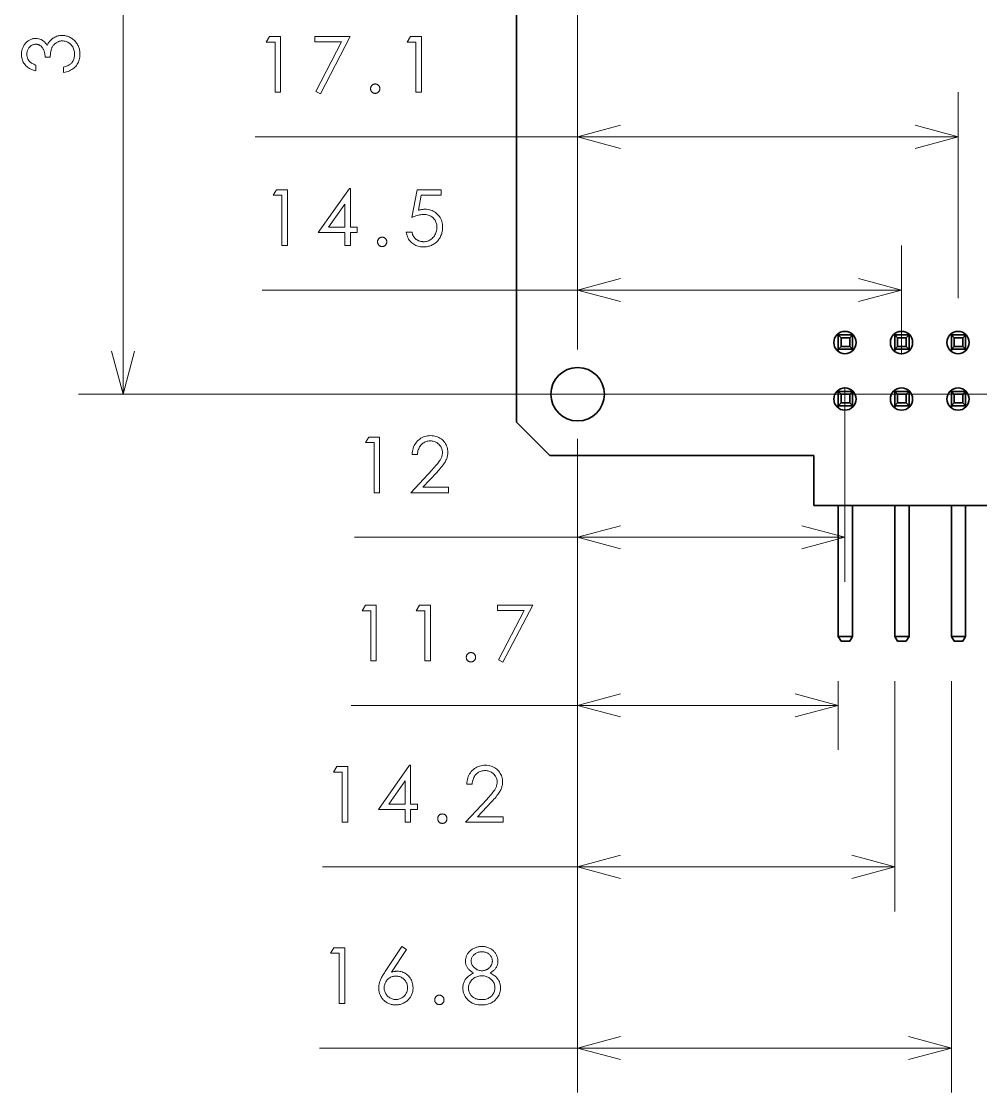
# Model space of a CAD drawing. Extents: x 33 to 237, y 66 to 156.
# Drawn here: x 32.85 to 75.91, y 65.75 to 113.86 of the extents above; entities that cross this region are included whole.
import ezdxf

# ---------------------------------------------------------------- set-up
doc = ezdxf.new("R2010")
doc.units = 0

msp = doc.modelspace()

# ---------------------------------------------------------------- linework, layer by layer
at = {"color": 7, "lineweight": 13}
for p, q in [((57.819054, 99.121162), (57.819054, 145.133728)), ((37.412617, 97.121162), (37.412617, 130.12117)), ((57.819054, 99.121162), (57.819054, 110.680298)), ((74.899048, 101.44117), (74.899048, 110.680298)), ((43.347679, 108.680298), (74.899048, 108.680298)), ((57.819054, 99.121162), (57.819054, 103.79953)), ((72.359055, 98.901169), (72.359055, 103.79953)), ((43.660446, 101.79953), (72.359055, 101.79953)), ((69.819054, 97.44117), (69.819054, 88.696457)), ((88.338364, 97.121162), (35.412617, 97.121162)), ((57.819054, 95.121162), (57.819054, 88.696457)), ((57.819054, 95.121162), (57.819054, 81.141975)), ((57.819054, 95.121162), (57.819054, 73.89183)), ((57.819054, 95.121162), (57.819054, 65.753128)), ((47.79607, 90.696457), (69.819054, 90.696457)), ((69.519051, 84.237671), (69.519051, 81.141975)), ((72.059052, 84.237671), (72.059052, 73.89183)), ((74.599052, 84.237671), (74.599052, 65.753128)), ((47.647324, 83.141975), (69.519051, 83.141975)), ((46.361282, 75.89183), (72.059052, 75.89183)), ((46.227859, 67.753128), (74.599052, 67.753128))]:
    msp.add_line(p, q, dxfattribs=at)
at = {"color": 7, "lineweight": 35}
for p, q in [((55.069046, 132.37117), (55.069054, 95.871162)), ((69.519051, 99.781166), (69.519051, 99.141167)), ((69.644051, 99.656166), (69.519051, 99.781166)), ((70.15905, 99.781166), (69.519051, 99.781166)), ((69.644051, 99.656166), (69.644051, 99.266167)), ((70.03405, 99.656166), (69.644051, 99.656166)), ((70.03405, 99.656166), (70.15905, 99.781166)), ((70.03405, 99.266167), (70.03405, 99.656166)), ((70.15905, 99.141167), (70.15905, 99.781166)), ((72.059052, 99.781166), (72.059052, 99.141167)), ((72.184052, 99.656166), (72.059052, 99.781166)), ((72.699051, 99.781166), (72.059052, 99.781166)), ((72.184052, 99.656166), (72.184052, 99.266167)), ((72.574051, 99.656166), (72.184052, 99.656166)), ((72.574051, 99.656166), (72.699051, 99.781166)), ((72.574051, 99.266167), (72.574051, 99.656166)), ((72.699051, 99.141167), (72.699051, 99.781166)), ((74.599052, 99.781166), (74.599052, 99.141167)), ((74.724052, 99.656166), (74.599052, 99.781166)), ((75.239052, 99.781166), (74.599052, 99.781166)), ((74.724052, 99.656166), (74.724052, 99.266167)), ((75.114052, 99.656166), (74.724052, 99.656166)), ((75.114052, 99.656166), (75.239052, 99.781166)), ((75.114052, 99.266167), (75.114052, 99.656166)), ((75.239052, 99.141167), (75.239052, 99.781166)), ((69.644051, 99.266167), (69.519051, 99.141167)), ((69.519051, 99.041161), (69.519051, 99.141167)), ((69.519051, 99.141167), (70.15905, 99.141167)), ((69.644051, 99.266167), (70.03405, 99.266167)), ((70.03405, 99.266167), (70.15905, 99.141167)), ((70.15905, 99.074547), (70.15905, 99.141167)), ((72.184052, 99.266167), (72.059052, 99.141167)), ((72.059052, 99.041161), (72.059052, 99.141167)), ((72.059052, 99.141167), (72.699051, 99.141167)), ((72.184052, 99.266167), (72.574051, 99.266167)), ((72.574051, 99.266167), (72.699051, 99.141167)), ((72.699051, 99.074547), (72.699051, 99.141167)), ((74.724052, 99.266167), (74.599052, 99.141167)), ((74.599052, 99.041161), (74.599052, 99.141167)), ((74.599052, 99.141167), (75.239052, 99.141167)), ((74.724052, 99.266167), (75.114052, 99.266167)), ((75.114052, 99.266167), (75.239052, 99.141167)), ((75.239052, 99.074547), (75.239052, 99.141167)), ((69.519051, 96.501167), (69.519051, 97.301163)), ((69.519051, 97.241165), (69.519051, 96.601166)), ((69.644051, 97.116165), (69.519051, 97.241165)), ((70.15905, 97.241165), (69.519051, 97.241165)), ((70.03405, 97.116165), (70.15905, 97.241165)), ((70.15905, 97.241165), (70.15905, 97.267776)), ((70.15905, 96.601166), (70.15905, 97.241165)), ((72.059052, 96.501167), (72.059052, 97.301163)), ((72.059052, 97.241165), (72.059052, 96.601166)), ((72.184052, 97.116165), (72.059052, 97.241165)), ((72.699051, 97.241165), (72.059052, 97.241165)), ((72.574051, 97.116165), (72.699051, 97.241165)), ((72.699051, 97.241165), (72.699051, 97.267776)), ((72.699051, 96.601166), (72.699051, 97.241165)), ((74.599052, 96.501167), (74.599052, 97.301163)), ((74.599052, 97.241165), (74.599052, 96.601166)), ((74.724052, 97.116165), (74.599052, 97.241165)), ((75.239052, 97.241165), (74.599052, 97.241165)), ((75.114052, 97.116165), (75.239052, 97.241165)), ((75.239052, 97.241165), (75.239052, 97.267776)), ((75.239052, 96.601166), (75.239052, 97.241165)), ((69.644051, 96.726166), (69.519051, 96.601166)), ((69.644051, 97.116165), (69.644051, 96.726166)), ((70.03405, 97.116165), (69.644051, 97.116165)), ((69.644051, 96.726166), (70.03405, 96.726166)), ((70.03405, 96.726166), (70.03405, 97.116165)), ((70.03405, 96.726166), (70.15905, 96.601166)), ((72.184052, 96.726166), (72.059052, 96.601166)), ((72.184052, 97.116165), (72.184052, 96.726166)), ((72.574051, 97.116165), (72.184052, 97.116165)), ((72.184052, 96.726166), (72.574051, 96.726166)), ((72.574051, 96.726166), (72.574051, 97.116165)), ((72.574051, 96.726166), (72.699051, 96.601166)), ((74.724052, 96.726166), (74.599052, 96.601166)), ((74.724052, 97.116165), (74.724052, 96.726166)), ((75.114052, 97.116165), (74.724052, 97.116165)), ((74.724052, 96.726166), (75.114052, 96.726166)), ((75.114052, 96.726166), (75.114052, 97.116165)), ((75.114052, 96.726166), (75.239052, 96.601166)), ((69.519051, 96.50116), (69.519051, 96.601166)), ((69.519051, 96.601166), (70.15905, 96.601166)), ((70.15905, 96.534546), (70.15905, 96.601166)), ((72.059052, 96.50116), (72.059052, 96.601166)), ((72.059052, 96.601166), (72.699051, 96.601166)), ((72.699051, 96.534546), (72.699051, 96.601166)), ((74.599052, 96.50116), (74.599052, 96.601166)), ((74.599052, 96.601166), (75.239052, 96.601166)), ((75.239052, 96.534546), (75.239052, 96.601166)), ((56.569054, 94.371162), (55.069054, 95.871162)), ((56.569054, 94.371162), (68.419052, 94.37117)), ((68.419052, 92.12117), (68.419052, 94.37117)), ((76.419052, 92.12117), (68.419052, 92.12117)), ((69.519051, 86.237671), (69.519051, 92.12117)), ((70.15905, 86.237671), (70.15905, 92.12117)), ((72.059052, 86.237671), (72.059052, 92.12117)), ((72.699051, 86.237671), (72.699051, 92.12117)), ((74.599052, 86.237671), (74.599052, 92.12117)), ((75.239052, 86.237671), (75.239052, 92.12117)), ((69.644051, 86.021164), (69.519051, 86.237671)), ((69.519051, 86.237671), (70.15905, 86.237671)), ((70.03405, 86.021164), (70.15905, 86.237671)), ((72.184052, 86.021164), (72.059052, 86.237671)), ((72.059052, 86.237671), (72.699051, 86.237671)), ((72.574051, 86.021164), (72.699051, 86.237671)), ((74.724052, 86.021164), (74.599052, 86.237671)), ((74.599052, 86.237671), (75.239052, 86.237671)), ((75.114052, 86.021164), (75.239052, 86.237671)), ((69.644051, 86.021164), (70.03405, 86.021164)), ((72.184052, 86.021164), (72.574051, 86.021164)), ((74.724052, 86.021164), (75.114052, 86.021164))]:
    msp.add_line(p, q, dxfattribs=at)
at = {"color": 7, "lineweight": 13}
for points in [[(33.492153, 111.902779), (33.492153, 111.64785), (33.431721, 111.663063), (33.374138, 111.680824), (33.319416, 111.701134), (33.267544, 111.723991), (33.218533, 111.749397), (33.172371, 111.777351), (33.129066, 111.807861), (33.088619, 111.840919), (33.051025, 111.876518), (33.016289, 111.914673), (32.984642, 111.954819), (32.956329, 111.996391), (32.931347, 112.039391), (32.909695, 112.083809), (32.891373, 112.129669), (32.876385, 112.176949), (32.864723, 112.225655), (32.856396, 112.275787), (32.851398, 112.327354), (32.849735, 112.380348), (32.850628, 112.419174), (32.853302, 112.457474), (32.857765, 112.495239), (32.86401, 112.532486), (32.87204, 112.569206), (32.881855, 112.6054), (32.893456, 112.64106), (32.906837, 112.676201), (32.922005, 112.710808), (32.938961, 112.744896), (32.957424, 112.777946), (32.977131, 112.809479), (32.998077, 112.83947), (33.020264, 112.867943), (33.043694, 112.894875), (33.068359, 112.920288), (33.094269, 112.94416), (33.121422, 112.966515), (33.149811, 112.987328), (33.179443, 113.006622), (33.209831, 113.024216), (33.24049, 113.039963), (33.27142, 113.053856), (33.302624, 113.065903), (33.334099, 113.076088), (33.365845, 113.084427), (33.397865, 113.090912), (33.430157, 113.095543), (33.462719, 113.09832), (33.495552, 113.099243), (33.558792, 113.096031), (33.619347, 113.086395), (33.677216, 113.070335), (33.732399, 113.047852), (33.784897, 113.018944), (33.834709, 112.983612), (33.88184, 112.941849), (33.926281, 112.893669), (33.968037, 112.839066), (34.007111, 112.77803), (34.022408, 112.813416), (34.039063, 112.847511), (34.057076, 112.88031), (34.07645, 112.911819), (34.097183, 112.942039), (34.119278, 112.970963), (34.142731, 112.998596), (34.167545, 113.02494), (34.193718, 113.049995), (34.221249, 113.073753), (34.261494, 113.104752), (34.302692, 113.132484), (34.344841, 113.15696), (34.387939, 113.178169), (34.431992, 113.196114), (34.476994, 113.2108), (34.522949, 113.222221), (34.569859, 113.230377), (34.617714, 113.235275), (34.666527, 113.236908), (34.708817, 113.235786), (34.750721, 113.232422), (34.792233, 113.226814), (34.833351, 113.218956), (34.874081, 113.208862), (34.914417, 113.196526), (34.954365, 113.181946), (34.993923, 113.165115), (35.033089, 113.146049), (35.071861, 113.124741), (35.109566, 113.101486), (35.145519, 113.076607), (35.179722, 113.050095), (35.212173, 113.02195), (35.242878, 112.992172), (35.271828, 112.96077), (35.29903, 112.927727), (35.324478, 112.893059), (35.348179, 112.856758), (35.370129, 112.818825), (35.390148, 112.779617), (35.408062, 112.739487), (35.423866, 112.698448), (35.437565, 112.656487), (35.449158, 112.613602), (35.458641, 112.569809), (35.466015, 112.525093), (35.471283, 112.479462), (35.474445, 112.432915), (35.475498, 112.385445), (35.473637, 112.32193), (35.468056, 112.260567), (35.458752, 112.201332), (35.445724, 112.144249), (35.428974, 112.089302), (35.408504, 112.036499), (35.384312, 111.985832), (35.356396, 111.937317), (35.32476, 111.89093), (35.289402, 111.846695), (35.250439, 111.805023), (35.207993, 111.766342), (35.162064, 111.730652), (35.112652, 111.697952), (35.059753, 111.668243), (35.003372, 111.641525), (34.943504, 111.617805), (34.880157, 111.597069), (34.813324, 111.579323), (34.743004, 111.564575), (34.743004, 111.809303), (34.790268, 111.822784), (34.834846, 111.837379), (34.87674, 111.853104), (34.915947, 111.869942), (34.952469, 111.887909), (34.986309, 111.906998), (35.01746, 111.9272), (35.045929, 111.948532), (35.071709, 111.970978), (35.094807, 111.994553), (35.12096, 112.026337), (35.144363, 112.059814), (35.165012, 112.094994), (35.182911, 112.131874), (35.198051, 112.170456), (35.210442, 112.210732), (35.220078, 112.252708), (35.226959, 112.296387), (35.231091, 112.341766), (35.232468, 112.38884), (35.230835, 112.442154), (35.225941, 112.493332), (35.217785, 112.542358), (35.206364, 112.589249), (35.191677, 112.634003), (35.173733, 112.676605), (35.152523, 112.717072), (35.128048, 112.755394), (35.100311, 112.79158), (35.069313, 112.825623), (35.036121, 112.856941), (35.001808, 112.884972), (34.966373, 112.909698), (34.929817, 112.931129), (34.892136, 112.949265), (34.853336, 112.964096), (34.813416, 112.975639), (34.772373, 112.983879), (34.730206, 112.988823), (34.68692, 112.990479), (34.657875, 112.989647), (34.629204, 112.987175), (34.600906, 112.983055), (34.572983, 112.977287), (34.545433, 112.969872), (34.518257, 112.9608), (34.491459, 112.950089), (34.465031, 112.937721), (34.438976, 112.923706), (34.413296, 112.908051), (34.388432, 112.890999), (34.364826, 112.872833), (34.342476, 112.853546), (34.321384, 112.83313), (34.301552, 112.8116), (34.282978, 112.788948), (34.265659, 112.765167), (34.249599, 112.740273), (34.234795, 112.714249), (34.221249, 112.687111), (34.208828, 112.657883), (34.197388, 112.625618), (34.186935, 112.590317), (34.177471, 112.551964), (34.168991, 112.510574), (34.161495, 112.466141), (34.154987, 112.418663), (34.149464, 112.368141), (34.144924, 112.314583), (34.141373, 112.25798), (33.911938, 112.25798), (33.911335, 112.292007), (33.909523, 112.325417), (33.906506, 112.358215), (33.902283, 112.390404), (33.896854, 112.421982), (33.890217, 112.45295), (33.882374, 112.483299), (33.873325, 112.513046), (33.863068, 112.542175), (33.851604, 112.570694), (33.839207, 112.598129), (33.826145, 112.624023), (33.81242, 112.648369), (33.798035, 112.671165), (33.782986, 112.692421), (33.767273, 112.712128), (33.7509, 112.730286), (33.73386, 112.746902), (33.71616, 112.761963), (33.697796, 112.775482), (33.678932, 112.787598), (33.659729, 112.798431), (33.640182, 112.807991), (33.6203, 112.816277), (33.600075, 112.82328), (33.57951, 112.829018), (33.558605, 112.833481), (33.537361, 112.83667), (33.515778, 112.838577), (33.493855, 112.839218), (33.461666, 112.837914), (33.430359, 112.834015), (33.399937, 112.827515), (33.370399, 112.818413), (33.341747, 112.806717), (33.313976, 112.792412), (33.28709, 112.775513), (33.261086, 112.756012), (33.23597, 112.73391), (33.211735, 112.709206), (33.189129, 112.68251), (33.168903, 112.654442), (33.151062, 112.625), (33.135593, 112.594177), (33.122509, 112.561981), (33.111801, 112.528412), (33.103474, 112.493454), (33.097527, 112.45713), (33.093956, 112.419426), (33.092766, 112.380348), (33.093674, 112.348495), (33.096405, 112.317528), (33.100948, 112.287453), (33.107315, 112.258255), (33.115498, 112.229935), (33.1255, 112.202507), (33.137321, 112.175964), (33.150959, 112.150299), (33.166416, 112.125519), (33.183689, 112.101624), (33.20314, 112.078529), (33.225124, 112.056145), (33.249641, 112.034477), (33.276688, 112.013519), (33.306271, 111.993279), (33.338383, 111.973755), (33.373028, 111.954941), (33.410202, 111.936836), (33.449913, 111.919449)], [(43.991798, 113.180298), (44.482964, 113.180298), (44.482964, 110.680298), (44.234833, 110.680298), (44.234833, 112.93557), (43.842239, 112.93557)], [(46.026131, 113.180298), (47.611786, 113.180298), (46.274261, 110.617416), (46.068619, 110.722786), (47.224293, 112.944069), (46.026131, 112.944069)], [(50.312328, 113.180298), (50.80349, 113.180298), (50.80349, 110.680298), (50.555359, 110.680298), (50.555359, 112.93557), (50.162773, 112.93557)], [(48.731773, 111.054199), (48.748852, 111.053581), (48.765423, 111.05175), (48.781483, 111.048691), (48.797035, 111.044403), (48.812073, 111.038902), (48.826607, 111.032173), (48.840626, 111.024216), (48.854137, 111.015038), (48.867138, 111.004639), (48.879631, 110.993011), (48.891254, 110.980507), (48.901657, 110.967453), (48.910835, 110.953857), (48.918785, 110.939713), (48.925518, 110.925034), (48.931023, 110.909805), (48.935307, 110.894035), (48.938366, 110.877716), (48.940201, 110.860855), (48.940811, 110.843452), (48.940201, 110.826363), (48.938366, 110.809769), (48.935307, 110.793671), (48.931023, 110.778061), (48.925518, 110.762939), (48.918785, 110.748314), (48.910835, 110.734184), (48.901657, 110.720543), (48.891254, 110.707397), (48.879631, 110.694748), (48.867138, 110.682961), (48.854137, 110.672417), (48.840626, 110.663109), (48.826607, 110.655045), (48.812073, 110.648224), (48.797035, 110.642639), (48.781483, 110.638298), (48.765423, 110.635193), (48.748852, 110.633331), (48.731773, 110.632713), (48.714691, 110.633331), (48.69812, 110.635193), (48.68206, 110.638298), (48.666512, 110.642639), (48.65147, 110.648224), (48.63694, 110.655045), (48.622917, 110.663109), (48.609406, 110.672417), (48.596405, 110.682961), (48.583912, 110.694748), (48.572289, 110.707397), (48.56189, 110.720543), (48.552711, 110.734184), (48.544754, 110.748314), (48.538025, 110.762939), (48.53252, 110.778061), (48.528236, 110.793671), (48.525177, 110.809769), (48.523342, 110.826363), (48.522728, 110.843452), (48.523342, 110.860855), (48.525177, 110.877716), (48.528236, 110.894035), (48.53252, 110.909805), (48.538025, 110.925034), (48.544754, 110.939713), (48.552711, 110.953857), (48.56189, 110.967453), (48.572289, 110.980507), (48.583912, 110.993011), (48.596405, 111.004639), (48.609406, 111.015038), (48.622917, 111.024216), (48.63694, 111.032173), (48.65147, 111.038902), (48.666512, 111.044403), (48.68206, 111.048691), (48.69812, 111.05175), (48.714691, 111.053581)], [(47.571053, 106.362411), (47.622036, 106.362411), (47.622036, 104.620399), (47.924553, 104.620399), (47.924553, 104.380768), (47.622036, 104.380768), (47.622036, 103.79953), (47.372208, 103.79953), (47.372208, 104.380768), (46.177441, 104.380768)], [(44.304565, 106.29953), (44.795731, 106.29953), (44.795731, 103.79953), (44.5476, 103.79953), (44.5476, 106.054802), (44.155006, 106.054802)], [(51.692398, 106.29953), (51.692398, 106.0616), (50.801846, 106.0616), (50.67778, 105.380089), (50.710091, 105.38913), (50.741753, 105.397224), (50.772766, 105.404358), (50.803139, 105.410545), (50.832863, 105.415779), (50.861942, 105.420059), (50.890373, 105.423393), (50.918159, 105.425774), (50.945305, 105.4272), (50.971798, 105.427673), (51.038921, 105.425392), (51.103649, 105.418533), (51.165977, 105.407104), (51.225914, 105.391106), (51.283447, 105.370529), (51.338593, 105.345383), (51.391335, 105.315666), (51.441681, 105.28138), (51.489635, 105.242523), (51.535191, 105.199089), (51.577332, 105.152092), (51.615036, 105.102524), (51.648304, 105.050392), (51.677135, 104.995689), (51.70153, 104.938423), (51.721493, 104.878593), (51.737019, 104.816193), (51.748108, 104.751236), (51.754761, 104.683701), (51.756981, 104.613602), (51.75584, 104.564728), (51.752426, 104.516663), (51.746731, 104.469414), (51.738762, 104.422989), (51.728512, 104.377373), (51.715988, 104.332573), (51.701183, 104.288589), (51.684105, 104.245422), (51.664745, 104.203064), (51.643112, 104.16153), (51.61953, 104.121361), (51.594334, 104.083115), (51.567524, 104.046791), (51.539101, 104.012383), (51.50906, 103.979897), (51.477409, 103.949326), (51.444138, 103.920685), (51.409256, 103.893959), (51.372757, 103.869156), (51.334648, 103.846268), (51.295124, 103.825439), (51.254395, 103.806808), (51.21246, 103.790359), (51.169319, 103.776115), (51.124969, 103.764053), (51.079414, 103.754189), (51.03265, 103.746513), (50.98468, 103.741035), (50.935505, 103.737747), (50.885124, 103.736649), (50.825233, 103.73851), (50.767242, 103.744095), (50.711159, 103.753403), (50.656979, 103.766426), (50.604702, 103.783173), (50.554329, 103.803642), (50.505859, 103.827835), (50.45929, 103.855751), (50.414627, 103.88739), (50.371864, 103.922745), (50.331741, 103.961067), (50.294983, 104.001572), (50.261585, 104.044273), (50.231552, 104.089165), (50.204887, 104.136253), (50.181587, 104.185532), (50.161652, 104.237), (50.145081, 104.290665), (50.131878, 104.346512), (50.122036, 104.404564), (50.378666, 104.404564), (50.384842, 104.376213), (50.391819, 104.348953), (50.399593, 104.322784), (50.408169, 104.297699), (50.417542, 104.273697), (50.427711, 104.250793), (50.438683, 104.228966), (50.450455, 104.208237), (50.46302, 104.188591), (50.476387, 104.170029), (50.490612, 104.152359), (50.505756, 104.135391), (50.521816, 104.119118), (50.538795, 104.103546), (50.55669, 104.088661), (50.575504, 104.074478), (50.595238, 104.060997), (50.615883, 104.04821), (50.637451, 104.036118), (50.659935, 104.024719), (50.682991, 104.014221), (50.706264, 104.004837), (50.729759, 103.996552), (50.753479, 103.989372), (50.777416, 103.983292), (50.801575, 103.978325), (50.825954, 103.974457), (50.850555, 103.971695), (50.875378, 103.970039), (50.900421, 103.969482), (50.949009, 103.971352), (50.996204, 103.976959), (51.042007, 103.986313), (51.086414, 103.999397), (51.129429, 104.01622), (51.171051, 104.036789), (51.211281, 104.061089), (51.250114, 104.089134), (51.287552, 104.120911), (51.323601, 104.156433), (51.357185, 104.194756), (51.38723, 104.234947), (51.413742, 104.277016), (51.436722, 104.320946), (51.456161, 104.366745), (51.472069, 104.414421), (51.484444, 104.463959), (51.493279, 104.515373), (51.498581, 104.568649), (51.500351, 104.623802), (51.498753, 104.673492), (51.493961, 104.721283), (51.485973, 104.767174), (51.474792, 104.811157), (51.460411, 104.853241), (51.442841, 104.893417), (51.42207, 104.931686), (51.398109, 104.968056), (51.370949, 105.002525), (51.340595, 105.035088), (51.307571, 105.065117), (51.272411, 105.091988), (51.235107, 105.115692), (51.19566, 105.136246), (51.154072, 105.153625), (51.110344, 105.167854), (51.064476, 105.178917), (51.016464, 105.186821), (50.966309, 105.191559), (50.914017, 105.193146), (50.868893, 105.191803), (50.821899, 105.187775), (50.773041, 105.181061), (50.722309, 105.171661), (50.669708, 105.159576), (50.615238, 105.144806), (50.558899, 105.12735), (50.50069, 105.107216), (50.440613, 105.084389), (50.378666, 105.058884), (50.609802, 106.29953)], [(47.372208, 104.620399), (47.372208, 105.662209), (46.636314, 104.620399)], [(49.04454, 104.173431), (49.061619, 104.172813), (49.07819, 104.170982), (49.09425, 104.167923), (49.109802, 104.163635), (49.12484, 104.158134), (49.139374, 104.151405), (49.153393, 104.143448), (49.166904, 104.13427), (49.179905, 104.123871), (49.192398, 104.112244), (49.204021, 104.099739), (49.214424, 104.086685), (49.223602, 104.07309), (49.231552, 104.058945), (49.238285, 104.044266), (49.24379, 104.029037), (49.248074, 104.013268), (49.251133, 103.996948), (49.252968, 103.980087), (49.253578, 103.962685), (49.252968, 103.945595), (49.251133, 103.929001), (49.248074, 103.912903), (49.24379, 103.897293), (49.238285, 103.882172), (49.231552, 103.867546), (49.223602, 103.853416), (49.214424, 103.839775), (49.204021, 103.82663), (49.192398, 103.81398), (49.179905, 103.802193), (49.166904, 103.791649), (49.153393, 103.782341), (49.139374, 103.774277), (49.12484, 103.767456), (49.109802, 103.761871), (49.09425, 103.75753), (49.07819, 103.754425), (49.061619, 103.752563), (49.04454, 103.751945), (49.027458, 103.752563), (49.010887, 103.754425), (48.994827, 103.75753), (48.979279, 103.761871), (48.964237, 103.767456), (48.949707, 103.774277), (48.935684, 103.782341), (48.922173, 103.791649), (48.909172, 103.802193), (48.896679, 103.81398), (48.885056, 103.82663), (48.874657, 103.839775), (48.865479, 103.853416), (48.857521, 103.867546), (48.850792, 103.882172), (48.845287, 103.897293), (48.841003, 103.912903), (48.837944, 103.929001), (48.836109, 103.945595), (48.835495, 103.962685), (48.836109, 103.980087), (48.837944, 103.996948), (48.841003, 104.013268), (48.845287, 104.029037), (48.850792, 104.044266), (48.857521, 104.058945), (48.865479, 104.07309), (48.874657, 104.086685), (48.885056, 104.099739), (48.896679, 104.112244), (48.909172, 104.123871), (48.922173, 104.13427), (48.935684, 104.143448), (48.949707, 104.151405), (48.964237, 104.158134), (48.979279, 104.163635), (48.994827, 104.167923), (49.010887, 104.170982), (49.027458, 104.172813)], [(50.62748, 94.412979), (50.387844, 94.412979), (50.392151, 94.485748), (50.401001, 94.555878), (50.414383, 94.623344), (50.432304, 94.688164), (50.454765, 94.750336), (50.481758, 94.809853), (50.513294, 94.866714), (50.54937, 94.920929), (50.589977, 94.972496), (50.635124, 95.021408), (50.683655, 95.06662), (50.734413, 95.107063), (50.787392, 95.142754), (50.842606, 95.173683), (50.90004, 95.19986), (50.959702, 95.221268), (51.021591, 95.23793), (51.085701, 95.249825), (51.152046, 95.256958), (51.220612, 95.259338), (51.288292, 95.257111), (51.353344, 95.250435), (51.41576, 95.239304), (51.47554, 95.223717), (51.532684, 95.203682), (51.587196, 95.179192), (51.639076, 95.150246), (51.68832, 95.116852), (51.734932, 95.079002), (51.778904, 95.036705), (51.819427, 94.991379), (51.85569, 94.944458), (51.887684, 94.895935), (51.915413, 94.84581), (51.938873, 94.794098), (51.958069, 94.740784), (51.973, 94.685867), (51.983665, 94.629364), (51.990063, 94.571259), (51.992195, 94.511551), (51.991173, 94.46933), (51.988117, 94.427628), (51.983017, 94.386459), (51.97588, 94.34581), (51.966702, 94.305695), (51.955486, 94.266106), (51.94223, 94.227043), (51.926933, 94.188507), (51.909599, 94.150497), (51.890224, 94.113014), (51.867908, 94.074478), (51.841751, 94.033302), (51.811756, 93.989502), (51.77792, 93.943062), (51.740242, 93.893982), (51.698723, 93.842278), (51.653358, 93.787933), (51.60416, 93.730957), (51.551117, 93.671349), (51.494232, 93.6091), (50.872208, 92.93779), (52.026184, 92.93779), (52.026184, 92.696457), (50.328362, 92.696457), (51.283493, 93.728073), (51.339584, 93.788666), (51.391617, 93.846054), (51.439587, 93.900223), (51.483494, 93.951187), (51.523338, 93.998932), (51.55912, 94.043472), (51.590843, 94.084793), (51.618504, 94.122902), (51.642101, 94.157806), (51.661636, 94.189491), (51.678268, 94.219734), (51.693146, 94.250298), (51.706276, 94.281189), (51.717651, 94.312401), (51.72728, 94.343933), (51.735161, 94.375793), (51.741287, 94.407974), (51.745663, 94.440475), (51.748287, 94.473305), (51.749161, 94.506454), (51.747589, 94.548012), (51.742874, 94.588402), (51.735016, 94.627617), (51.72401, 94.665665), (51.709862, 94.70253), (51.69257, 94.738235), (51.672134, 94.772758), (51.648552, 94.806114), (51.621826, 94.838295), (51.591957, 94.869301), (51.559811, 94.898201), (51.526253, 94.924057), (51.491287, 94.946877), (51.454906, 94.966652), (51.417118, 94.983383), (51.377918, 94.99707), (51.337311, 95.007721), (51.295288, 95.01532), (51.251858, 95.019882), (51.207016, 95.021408), (51.159897, 95.019806), (51.114391, 95.015015), (51.070503, 95.007034), (51.028225, 94.99585), (50.987564, 94.981468), (50.948517, 94.963898), (50.911087, 94.94313), (50.875267, 94.919167), (50.841064, 94.892006), (50.808479, 94.861649), (50.778061, 94.828407), (50.750389, 94.792587), (50.725449, 94.754173), (50.703239, 94.713181), (50.683773, 94.669609), (50.667042, 94.623444), (50.653046, 94.574707), (50.641785, 94.523376), (50.633263, 94.469467)], [(48.440189, 95.196457), (48.931351, 95.196457), (48.931351, 92.696457), (48.68322, 92.696457), (48.68322, 94.951729), (48.290634, 94.951729)], [(48.291443, 87.641975), (48.782608, 87.641975), (48.782608, 85.141975), (48.534477, 85.141975), (48.534477, 87.397247), (48.141884, 87.397247)], [(50.720062, 87.641975), (51.211227, 87.641975), (51.211227, 85.141975), (50.963097, 85.141975), (50.963097, 87.397247), (50.570503, 87.397247)], [(54.217682, 87.641975), (55.803341, 87.641975), (54.465813, 85.079094), (54.26017, 85.184464), (55.415848, 87.405746), (54.217682, 87.405746)], [(53.031418, 85.515869), (53.048496, 85.515259), (53.065067, 85.513428), (53.081127, 85.510368), (53.09668, 85.506081), (53.111717, 85.50058), (53.126251, 85.493851), (53.14027, 85.485893), (53.153782, 85.476715), (53.166782, 85.466316), (53.179276, 85.454689), (53.190899, 85.442184), (53.201302, 85.429131), (53.21048, 85.415535), (53.21843, 85.40139), (53.225163, 85.386711), (53.230667, 85.371483), (53.234951, 85.355713), (53.23801, 85.339394), (53.239845, 85.322533), (53.240456, 85.30513), (53.239845, 85.28804), (53.23801, 85.271446), (53.234951, 85.255341), (53.230667, 85.239731), (53.225163, 85.224617), (53.21843, 85.209991), (53.21048, 85.195862), (53.201302, 85.18222), (53.190899, 85.169075), (53.179276, 85.156425), (53.166782, 85.144638), (53.153782, 85.134094), (53.14027, 85.124786), (53.126251, 85.116722), (53.111717, 85.109901), (53.09668, 85.104317), (53.081127, 85.099976), (53.065067, 85.09687), (53.048496, 85.095009), (53.031418, 85.094391), (53.014336, 85.095009), (52.997765, 85.09687), (52.981705, 85.099976), (52.966156, 85.104317), (52.951115, 85.109901), (52.936584, 85.116722), (52.922562, 85.124786), (52.90905, 85.134094), (52.896049, 85.144638), (52.883556, 85.156425), (52.871933, 85.169075), (52.861534, 85.18222), (52.852356, 85.195862), (52.844398, 85.209991), (52.837669, 85.224617), (52.832165, 85.239731), (52.827881, 85.255341), (52.824821, 85.271446), (52.822987, 85.28804), (52.822372, 85.30513), (52.822987, 85.322533), (52.824821, 85.339394), (52.827881, 85.355713), (52.832165, 85.371483), (52.837669, 85.386711), (52.844398, 85.40139), (52.852356, 85.415535), (52.861534, 85.429131), (52.871933, 85.442184), (52.883556, 85.454689), (52.896049, 85.466316), (52.90905, 85.476715), (52.922562, 85.485893), (52.936584, 85.493851), (52.951115, 85.50058), (52.966156, 85.506081), (52.981705, 85.510368), (52.997765, 85.513428), (53.014336, 85.515259)], [(47.005402, 80.39183), (47.496567, 80.39183), (47.496567, 77.89183), (47.248436, 77.89183), (47.248436, 80.147102), (46.855843, 80.147102)], [(50.271889, 80.454712), (50.322872, 80.454712), (50.322872, 78.712708), (50.625389, 78.712708), (50.625389, 78.473068), (50.322872, 78.473068), (50.322872, 77.89183), (50.073044, 77.89183), (50.073044, 78.473068), (48.878277, 78.473068)], [(53.084602, 79.608353), (52.844967, 79.608353), (52.849274, 79.681129), (52.85812, 79.751251), (52.871506, 79.818726), (52.889427, 79.883545), (52.911888, 79.945709), (52.938881, 80.005226), (52.970417, 80.062088), (53.006489, 80.11631), (53.0471, 80.16787), (53.092247, 80.216782), (53.140778, 80.261993), (53.191536, 80.302437), (53.244514, 80.338127), (53.299725, 80.369064), (53.357162, 80.395233), (53.416824, 80.416649), (53.47871, 80.433304), (53.542824, 80.445198), (53.609165, 80.452339), (53.677734, 80.454712), (53.745419, 80.452492), (53.810467, 80.445816), (53.872883, 80.434677), (53.932663, 80.419098), (53.989807, 80.399055), (54.044319, 80.374565), (54.096199, 80.345627), (54.145443, 80.312225), (54.192055, 80.274384), (54.236027, 80.232079), (54.27655, 80.186752), (54.312813, 80.139832), (54.344803, 80.091309), (54.372532, 80.041191), (54.395996, 79.989471), (54.415192, 79.936157), (54.430122, 79.881248), (54.440788, 79.824738), (54.447186, 79.766632), (54.449318, 79.706924), (54.448296, 79.664703), (54.44524, 79.623001), (54.44014, 79.581833), (54.433002, 79.541191), (54.423824, 79.501068), (54.412609, 79.461479), (54.399353, 79.422417), (54.384056, 79.383881), (54.366722, 79.345871), (54.347347, 79.308388), (54.325031, 79.269852), (54.298874, 79.228683), (54.268879, 79.184875), (54.235043, 79.138435), (54.197365, 79.089363), (54.155846, 79.037659), (54.110481, 78.983307), (54.061283, 78.926331), (54.00824, 78.866722), (53.951355, 78.804474), (53.32933, 78.133163), (54.483307, 78.133163), (54.483307, 77.89183), (52.785484, 77.89183), (53.740616, 78.923447), (53.796707, 78.984039), (53.84874, 79.041428), (53.896709, 79.095596), (53.940617, 79.146561), (53.980461, 79.194305), (54.016243, 79.238846), (54.047966, 79.280167), (54.075626, 79.318283), (54.099224, 79.35318), (54.118759, 79.384865), (54.135391, 79.415108), (54.150269, 79.445679), (54.163399, 79.476563), (54.174774, 79.507774), (54.184402, 79.539307), (54.192284, 79.571167), (54.19841, 79.603348), (54.202785, 79.635849), (54.20541, 79.668678), (54.206284, 79.701828), (54.204712, 79.743393), (54.199997, 79.783783), (54.192139, 79.822998), (54.181133, 79.861038), (54.166985, 79.897911), (54.149693, 79.933609), (54.129253, 79.968132), (54.105675, 80.001488), (54.078949, 80.033669), (54.04908, 80.064674), (54.016933, 80.093575), (53.983376, 80.119431), (53.94841, 80.14225), (53.912029, 80.162025), (53.874241, 80.178757), (53.835041, 80.192444), (53.794434, 80.203094), (53.752411, 80.210701), (53.708977, 80.215263), (53.664139, 80.216782), (53.61702, 80.215187), (53.571514, 80.210396), (53.527622, 80.202408), (53.485348, 80.191223), (53.444687, 80.176842), (53.40564, 80.159271), (53.36821, 80.138504), (53.33239, 80.11454), (53.298187, 80.087379), (53.265598, 80.05703), (53.235184, 80.023788), (53.207512, 79.987961), (53.182571, 79.949554), (53.160362, 79.908554), (53.140896, 79.864983), (53.124165, 79.818825), (53.110168, 79.770081), (53.098907, 79.71875), (53.090385, 79.664848)], [(50.073044, 78.712708), (50.073044, 79.754517), (49.337151, 78.712708)], [(51.745377, 78.265732), (51.762455, 78.265121), (51.779026, 78.263283), (51.795086, 78.260223), (51.810638, 78.255936), (51.825676, 78.250435), (51.84021, 78.243698), (51.854229, 78.235748), (51.867741, 78.226578), (51.880741, 78.216171), (51.893234, 78.204544), (51.904858, 78.192039), (51.91526, 78.178986), (51.924438, 78.16539), (51.932388, 78.151245), (51.939121, 78.136566), (51.944626, 78.121338), (51.94891, 78.105568), (51.951969, 78.089249), (51.953804, 78.072388), (51.954414, 78.054993), (51.953804, 78.037903), (51.951969, 78.021301), (51.94891, 78.005203), (51.944626, 77.989594), (51.939121, 77.974472), (51.932388, 77.959854), (51.924438, 77.945717), (51.91526, 77.932083), (51.904858, 77.91893), (51.893234, 77.906281), (51.880741, 77.894493), (51.867741, 77.883949), (51.854229, 77.874649), (51.84021, 77.866577), (51.825676, 77.859756), (51.810638, 77.854172), (51.795086, 77.849831), (51.779026, 77.846725), (51.762455, 77.844864), (51.745377, 77.844246), (51.728294, 77.844864), (51.711723, 77.846725), (51.695663, 77.849831), (51.680115, 77.854172), (51.665073, 77.859756), (51.650543, 77.866577), (51.63652, 77.874649), (51.623009, 77.883949), (51.610008, 77.894493), (51.597515, 77.906281), (51.585892, 77.91893), (51.575493, 77.932083), (51.566315, 77.945717), (51.558357, 77.959854), (51.551628, 77.974472), (51.546124, 77.989594), (51.54184, 78.005203), (51.53878, 78.021301), (51.536945, 78.037903), (51.536331, 78.054993), (51.536945, 78.072388), (51.53878, 78.089249), (51.54184, 78.105568), (51.546124, 78.121338), (51.551628, 78.136566), (51.558357, 78.151245), (51.566315, 78.16539), (51.575493, 78.178986), (51.585892, 78.192039), (51.597515, 78.204544), (51.610008, 78.216171), (51.623009, 78.226578), (51.63652, 78.235748), (51.650543, 78.243698), (51.665073, 78.250435), (51.680115, 78.255936), (51.695663, 78.260223), (51.711723, 78.263283), (51.728294, 78.265121)], [(46.871979, 72.253128), (47.363144, 72.253128), (47.363144, 69.753128), (47.115013, 69.753128), (47.115013, 72.008392), (46.72242, 72.008392)], [(49.932823, 72.31601), (50.138466, 72.181747), (49.463753, 71.15863), (49.490776, 71.167351), (49.517456, 71.175156), (49.5438, 71.182037), (49.569801, 71.188004), (49.595467, 71.193047), (49.620789, 71.197174), (49.645775, 71.200386), (49.670418, 71.202682), (49.694717, 71.204056), (49.718681, 71.204514), (49.777264, 71.20237), (49.834045, 71.195923), (49.889023, 71.185165), (49.942204, 71.17012), (49.99358, 71.150772), (50.043156, 71.127121), (50.090927, 71.099174), (50.136902, 71.066925), (50.181072, 71.03038), (50.223442, 70.989532), (50.262836, 70.945541), (50.298084, 70.899551), (50.329185, 70.851585), (50.35614, 70.801628), (50.378948, 70.74968), (50.397606, 70.695747), (50.412121, 70.639824), (50.422489, 70.581909), (50.428711, 70.522018), (50.430782, 70.460129), (50.429779, 70.417374), (50.426773, 70.375458), (50.421761, 70.334366), (50.414742, 70.294113), (50.405716, 70.2547), (50.394684, 70.21611), (50.381649, 70.178352), (50.366608, 70.141434), (50.349564, 70.105347), (50.330513, 70.070084), (50.309616, 70.035957), (50.287037, 70.003265), (50.262775, 69.971985), (50.236832, 69.942146), (50.209206, 69.913727), (50.179901, 69.886742), (50.148911, 69.861176), (50.116234, 69.837051), (50.081879, 69.814346), (50.045841, 69.79306), (50.008682, 69.773529), (49.970959, 69.756042), (49.932678, 69.740623), (49.893837, 69.727257), (49.854431, 69.715942), (49.814468, 69.706696), (49.773941, 69.699493), (49.732857, 69.694351), (49.691208, 69.691269), (49.649002, 69.690247), (49.60817, 69.691238), (49.567932, 69.694214), (49.528294, 69.699188), (49.489246, 69.706146), (49.450794, 69.715096), (49.412937, 69.726028), (49.375675, 69.73896), (49.339008, 69.753876), (49.302937, 69.770775), (49.267456, 69.789665), (49.233032, 69.810356), (49.200123, 69.832657), (49.168724, 69.856583), (49.13884, 69.882118), (49.110466, 69.909271), (49.083603, 69.938034), (49.058258, 69.968414), (49.03442, 70.000404), (49.012096, 70.034012), (48.991287, 70.069237), (48.972237, 70.105522), (48.955189, 70.142319), (48.940147, 70.179619), (48.927113, 70.217438), (48.916084, 70.25576), (48.907059, 70.294594), (48.90004, 70.333939), (48.895027, 70.373795), (48.892017, 70.414154), (48.891014, 70.455032), (48.891632, 70.485779), (48.893494, 70.516861), (48.896599, 70.548256), (48.90094, 70.579971), (48.906525, 70.612022), (48.913345, 70.644394), (48.92141, 70.677078), (48.930714, 70.710091), (48.941261, 70.743423), (48.953049, 70.777084), (48.966431, 70.8116), (48.981766, 70.847481), (48.999062, 70.884743), (49.018311, 70.923386), (49.039509, 70.963394), (49.062668, 71.004791), (49.087776, 71.047562), (49.114841, 71.091705), (49.14386, 71.137222), (49.174835, 71.184128)], [(53.885918, 71.124641), (53.935127, 71.099129), (53.981461, 71.072906), (54.024925, 71.045975), (54.065521, 71.018318), (54.103241, 70.989952), (54.138092, 70.960876), (54.170067, 70.931076), (54.199173, 70.900574), (54.225403, 70.869354), (54.248764, 70.837418), (54.269592, 70.804688), (54.288227, 70.771072), (54.304668, 70.736572), (54.31892, 70.701187), (54.330978, 70.664917), (54.340843, 70.627762), (54.348518, 70.589737), (54.353996, 70.550812), (54.357285, 70.511009), (54.358383, 70.470322), (54.356499, 70.413223), (54.350838, 70.357475), (54.341404, 70.303085), (54.328201, 70.250061), (54.311222, 70.198395), (54.29047, 70.148094), (54.265945, 70.099152), (54.237648, 70.051559), (54.205578, 70.005333), (54.169735, 69.960464), (54.121521, 69.909119), (54.069328, 69.86319), (54.013161, 69.822647), (53.953011, 69.787521), (53.888889, 69.757797), (53.820789, 69.733475), (53.748711, 69.714561), (53.672661, 69.70105), (53.592628, 69.692947), (53.508621, 69.690247), (53.427689, 69.692612), (53.350769, 69.699722), (53.277859, 69.711578), (53.208961, 69.72818), (53.144073, 69.749512), (53.083195, 69.775589), (53.026329, 69.806412), (52.973473, 69.84198), (52.924629, 69.882278), (52.879799, 69.927322), (52.839111, 69.975227), (52.802704, 70.024094), (52.770584, 70.073936), (52.742748, 70.124741), (52.719193, 70.176514), (52.699921, 70.229263), (52.684929, 70.282974), (52.674225, 70.337662), (52.667797, 70.393311), (52.665657, 70.449928), (52.666779, 70.491318), (52.670143, 70.531876), (52.675751, 70.571609), (52.683601, 70.610504), (52.693699, 70.64856), (52.706039, 70.685791), (52.720619, 70.722183), (52.737446, 70.757751), (52.756516, 70.79248), (52.777824, 70.82637), (52.801754, 70.859489), (52.828674, 70.891876), (52.858589, 70.923523), (52.891487, 70.954453), (52.927383, 70.984642), (52.96627, 71.014099), (53.008144, 71.042831), (53.053013, 71.070831), (53.100872, 71.098099), (53.151718, 71.124641), (53.115929, 71.144135), (53.08197, 71.164543), (53.04985, 71.185875), (53.019566, 71.208122), (52.991116, 71.231285), (52.9645, 71.255371), (52.93972, 71.280365), (52.916779, 71.30629), (52.895668, 71.333122), (52.876396, 71.36087), (52.858963, 71.38929), (52.843361, 71.418114), (52.829594, 71.447342), (52.817661, 71.47699), (52.807568, 71.507034), (52.799309, 71.537491), (52.792885, 71.568352), (52.788292, 71.599625), (52.785542, 71.631302), (52.784622, 71.663391), (52.785599, 71.695938), (52.788532, 71.728348), (52.793419, 71.76059), (52.800259, 71.792694), (52.809055, 71.824631), (52.819801, 71.856422), (52.832508, 71.888062), (52.847168, 71.91954), (52.863777, 71.950874), (52.882347, 71.982056), (52.902637, 72.012489), (52.924427, 72.041603), (52.947708, 72.069389), (52.972488, 72.095856), (52.998764, 72.120987), (53.026535, 72.144798), (53.055801, 72.167282), (53.086563, 72.188438), (53.11882, 72.208275), (53.152573, 72.226776), (53.187351, 72.243736), (53.222694, 72.258904), (53.258595, 72.272285), (53.295059, 72.28389), (53.332085, 72.293701), (53.369667, 72.301727), (53.407814, 72.307976), (53.446518, 72.312439), (53.485786, 72.315109), (53.525616, 72.31601), (53.564415, 72.315109), (53.602638, 72.312408), (53.640282, 72.307899), (53.677349, 72.30159), (53.713837, 72.293488), (53.749748, 72.283585), (53.78508, 72.271866), (53.819839, 72.258362), (53.854015, 72.243042), (53.887615, 72.225937), (53.920204, 72.207275), (53.951347, 72.187317), (53.981049, 72.166077), (54.0093, 72.143539), (54.03611, 72.119713), (54.061478, 72.094589), (54.085396, 72.068184), (54.107872, 72.040482), (54.128906, 72.01149), (54.148491, 71.981201), (54.166412, 71.950119), (54.182449, 71.918724), (54.196594, 71.887032), (54.208858, 71.855026), (54.219234, 71.822723), (54.227722, 71.790108), (54.234325, 71.757187), (54.239044, 71.723961), (54.241871, 71.69043), (54.242813, 71.656586), (54.241924, 71.622971), (54.239246, 71.590103), (54.234787, 71.557983), (54.228539, 71.526611), (54.220509, 71.495987), (54.210693, 71.46611), (54.199097, 71.436981), (54.185711, 71.4086), (54.170544, 71.380966), (54.153591, 71.35408), (54.134853, 71.327919), (54.11433, 71.302475), (54.092026, 71.277756), (54.067932, 71.253738), (54.042061, 71.230438), (54.0144, 71.207848), (53.984955, 71.185974), (53.953728, 71.164818), (53.920715, 71.144371)], [(53.513718, 72.072975), (53.473297, 72.071762), (53.434284, 72.068115), (53.396683, 72.062042), (53.360489, 72.053528), (53.32571, 72.042595), (53.292339, 72.029228), (53.26038, 72.013428), (53.229832, 71.995209), (53.200691, 71.974548), (53.172966, 71.951462), (53.147293, 71.926689), (53.124325, 71.900986), (53.104057, 71.874344), (53.086494, 71.846771), (53.071632, 71.81826), (53.059471, 71.788818), (53.050011, 71.758438), (53.043259, 71.727127), (53.039204, 71.69487), (53.037853, 71.66169), (53.039307, 71.628693), (53.043663, 71.596329), (53.05093, 71.56459), (53.061104, 71.533478), (53.074181, 71.502998), (53.090164, 71.473145), (53.109055, 71.443924), (53.130852, 71.415329), (53.155552, 71.38736), (53.183163, 71.360023), (53.212708, 71.334351), (53.243225, 71.311386), (53.274704, 71.291122), (53.307159, 71.273552), (53.34058, 71.25869), (53.374969, 71.246529), (53.410328, 71.237076), (53.446655, 71.230316), (53.483952, 71.226265), (53.522217, 71.224915), (53.546894, 71.225525), (53.571297, 71.227356), (53.595432, 71.230423), (53.619293, 71.234703), (53.642883, 71.240204), (53.666199, 71.246933), (53.689247, 71.25489), (53.712021, 71.264069), (53.73452, 71.274475), (53.756752, 71.286095), (53.778358, 71.298782), (53.799004, 71.31237), (53.818672, 71.326859), (53.837376, 71.342247), (53.85511, 71.358536), (53.87188, 71.375732), (53.887672, 71.393814), (53.902504, 71.412811), (53.916363, 71.432709), (53.929253, 71.453499), (53.94104, 71.474747), (53.951584, 71.496017), (53.960892, 71.517303), (53.968956, 71.538605), (53.975777, 71.559929), (53.981361, 71.581268), (53.985703, 71.602623), (53.988804, 71.623993), (53.990665, 71.645386), (53.991287, 71.666794), (53.990063, 71.6968), (53.986389, 71.726341), (53.98027, 71.755402), (53.971706, 71.783989), (53.960693, 71.812103), (53.947235, 71.839737), (53.931328, 71.86689), (53.912971, 71.89357), (53.89217, 71.919785), (53.868919, 71.945511), (53.843342, 71.969727), (53.815556, 71.991394), (53.785561, 72.010513), (53.753353, 72.027084), (53.718937, 72.041107), (53.682312, 72.052582), (53.643478, 72.061508), (53.602436, 72.067871), (53.559181, 72.071701)], [(49.659199, 70.985275), (49.616329, 70.983742), (49.57473, 70.979126), (49.534409, 70.971436), (49.495365, 70.96067), (49.457592, 70.946823), (49.421097, 70.929909), (49.385872, 70.909912), (49.351925, 70.886841), (49.319252, 70.860695), (49.287853, 70.831467), (49.258629, 70.800056), (49.232483, 70.767334), (49.209412, 70.733299), (49.189415, 70.697952), (49.172497, 70.661308), (49.158653, 70.623352), (49.147888, 70.584076), (49.140198, 70.543503), (49.135582, 70.501617), (49.134048, 70.458427), (49.135582, 70.415558), (49.140198, 70.373962), (49.147888, 70.333641), (49.158653, 70.294594), (49.172497, 70.256821), (49.189415, 70.220322), (49.209412, 70.185104), (49.232483, 70.151154), (49.258629, 70.118484), (49.287853, 70.087082), (49.319252, 70.057861), (49.351925, 70.031708), (49.385872, 70.008636), (49.421097, 69.988647), (49.457592, 69.971725), (49.495365, 69.957886), (49.534409, 69.947113), (49.57473, 69.939423), (49.616325, 69.934814), (49.659199, 69.933273), (49.702068, 69.934814), (49.743668, 69.939423), (49.783989, 69.947113), (49.823032, 69.957886), (49.860806, 69.971725), (49.897301, 69.988647), (49.932526, 70.008636), (49.966473, 70.031708), (49.999146, 70.057861), (50.030544, 70.087082), (50.059769, 70.118484), (50.085915, 70.151154), (50.108986, 70.185104), (50.128983, 70.220322), (50.145901, 70.256821), (50.159744, 70.294594), (50.170509, 70.333641), (50.1782, 70.373962), (50.182816, 70.415558), (50.184349, 70.458427), (50.182816, 70.501617), (50.1782, 70.543503), (50.170509, 70.584076), (50.159744, 70.623352), (50.145901, 70.661308), (50.128983, 70.697952), (50.108986, 70.733299), (50.085915, 70.767334), (50.059769, 70.800056), (50.030544, 70.831467), (49.999146, 70.860695), (49.966473, 70.886841), (49.932526, 70.909912), (49.897301, 70.929909), (49.860806, 70.946823), (49.823032, 70.96067), (49.783989, 70.971436), (49.743668, 70.979126), (49.702068, 70.983742)], [(53.525616, 70.998871), (53.474785, 70.9972), (53.425617, 70.99218), (53.378113, 70.98381), (53.332279, 70.972092), (53.288109, 70.957024), (53.245605, 70.938614), (53.204765, 70.916847), (53.165588, 70.891739), (53.128082, 70.863281), (53.092239, 70.831467), (53.058975, 70.79744), (53.029221, 70.762299), (53.00296, 70.726059), (52.980206, 70.688713), (52.960949, 70.650261), (52.945194, 70.610703), (52.932941, 70.570038), (52.924187, 70.528275), (52.918938, 70.485405), (52.917187, 70.441437), (52.917934, 70.414047), (52.920177, 70.386978), (52.923916, 70.360214), (52.929153, 70.333748), (52.935883, 70.307594), (52.944107, 70.281746), (52.953827, 70.256195), (52.965046, 70.230957), (52.977757, 70.206032), (52.991966, 70.181404), (53.007515, 70.157494), (53.024254, 70.134705), (53.042187, 70.113037), (53.061306, 70.092484), (53.081615, 70.073059), (53.103115, 70.054756), (53.125801, 70.037575), (53.149681, 70.021515), (53.174751, 70.006577), (53.201008, 69.992752), (53.228283, 69.980164), (53.256413, 69.968895), (53.285389, 69.958954), (53.315216, 69.950333), (53.345894, 69.943047), (53.377419, 69.93708), (53.409794, 69.932442), (53.44302, 69.929123), (53.477097, 69.927139), (53.51202, 69.926476), (53.56562, 69.928085), (53.616982, 69.932938), (53.6661, 69.94101), (53.712975, 69.952309), (53.757599, 69.966843), (53.799988, 69.984604), (53.84013, 70.005585), (53.878029, 70.029808), (53.913685, 70.057251), (53.947098, 70.087929), (53.977776, 70.120766), (54.005222, 70.154686), (54.029442, 70.189697), (54.05043, 70.2258), (54.068192, 70.262985), (54.082718, 70.301254), (54.094025, 70.340614), (54.102097, 70.381065), (54.106937, 70.4226), (54.108551, 70.465225), (54.106846, 70.506561), (54.101723, 70.546967), (54.093182, 70.586441), (54.081223, 70.624985), (54.065853, 70.662582), (54.047066, 70.699249), (54.02486, 70.734985), (53.999237, 70.769775), (53.970203, 70.803642), (53.937752, 70.836571), (53.902885, 70.867409), (53.866608, 70.895004), (53.828922, 70.919342), (53.789825, 70.940445), (53.749313, 70.958298), (53.707397, 70.972908), (53.66407, 70.984268), (53.619328, 70.992386), (53.573177, 70.997253)], [(51.611954, 70.127014), (51.629032, 70.126404), (51.645603, 70.124573), (51.661663, 70.121513), (51.677216, 70.117233), (51.692253, 70.111725), (51.706787, 70.104996), (51.720806, 70.097038), (51.734318, 70.08786), (51.747318, 70.077461), (51.759811, 70.065842), (51.771435, 70.053329), (51.781837, 70.040276), (51.791016, 70.02668), (51.798965, 70.012543), (51.805698, 69.997856), (51.811203, 69.982628), (51.815487, 69.966858), (51.818546, 69.950546), (51.820381, 69.933685), (51.820992, 69.916275), (51.820381, 69.899185), (51.818546, 69.882599), (51.815487, 69.866486), (51.811203, 69.850876), (51.805698, 69.835762), (51.798965, 69.821136), (51.791016, 69.807007), (51.781837, 69.793365), (51.771435, 69.780228), (51.759811, 69.76757), (51.747318, 69.755783), (51.734318, 69.745239), (51.720806, 69.735931), (51.706787, 69.727875), (51.692253, 69.721046), (51.677216, 69.715462), (51.661663, 69.711121), (51.645603, 69.708023), (51.629032, 69.706161), (51.611954, 69.705536), (51.594872, 69.706161), (51.5783, 69.708023), (51.562241, 69.711121), (51.546692, 69.715462), (51.531651, 69.721046), (51.51712, 69.727875), (51.503098, 69.735931), (51.489586, 69.745239), (51.476585, 69.755783), (51.464092, 69.76757), (51.452469, 69.780228), (51.44207, 69.793365), (51.432892, 69.807007), (51.424934, 69.821136), (51.418205, 69.835762), (51.412701, 69.850876), (51.408417, 69.866486), (51.405357, 69.882599), (51.403522, 69.899185), (51.402908, 69.916275), (51.403522, 69.933685), (51.405357, 69.950546), (51.408417, 69.966858), (51.412701, 69.982628), (51.418205, 69.997856), (51.424934, 70.012543), (51.432892, 70.02668), (51.44207, 70.040276), (51.452469, 70.053329), (51.464092, 70.065842), (51.476585, 70.077461), (51.489586, 70.08786), (51.503098, 70.097038), (51.51712, 70.104996), (51.531651, 70.111725), (51.546692, 70.117233), (51.562241, 70.121513), (51.5783, 70.124573), (51.594872, 70.126404)]]:
    msp.add_lwpolyline(points, close=True, dxfattribs=at)
for points in [[(59.750904, 109.197937), (57.819054, 108.680298), (59.750904, 108.162659)], [(72.967201, 108.162659), (74.899048, 108.680298), (72.967201, 109.197937)], [(59.750904, 102.317169), (57.819054, 101.79953), (59.750904, 101.281891)], [(70.4272, 101.281891), (72.359055, 101.79953), (70.4272, 102.317169)], [(36.894978, 99.053017), (37.412617, 97.121162), (37.930252, 99.053017)], [(59.750904, 91.214096), (57.819054, 90.696457), (59.750904, 90.178818)], [(67.887199, 90.178818), (69.819054, 90.696457), (67.887199, 91.214096)], [(59.750904, 83.659615), (57.819054, 83.141975), (59.750904, 82.624344)], [(67.587204, 82.624344), (69.519051, 83.141975), (67.587204, 83.659615)], [(59.750904, 76.40947), (57.819054, 75.89183), (59.750904, 75.374191)], [(70.127205, 75.374191), (72.059052, 75.89183), (70.127205, 76.40947)], [(59.750904, 68.270767), (57.819054, 67.753128), (59.750904, 67.235489)], [(72.667206, 67.235489), (74.599052, 67.753128), (72.667206, 68.270767)]]:
    msp.add_lwpolyline(points, dxfattribs=at)
at = {"color": 7, "lineweight": 35}
for centre, radius in [((69.819054, 99.44117), 0.5), ((72.359055, 99.44117), 0.5), ((74.899048, 99.44117), 0.5), ((57.819054, 97.121162), 1.2), ((69.819054, 96.901169), 0.5), ((72.359055, 96.901169), 0.5), ((74.899048, 96.901169), 0.5)]:
    msp.add_circle(centre, radius, dxfattribs=at)

doc.saveas('drawing.dxf')
